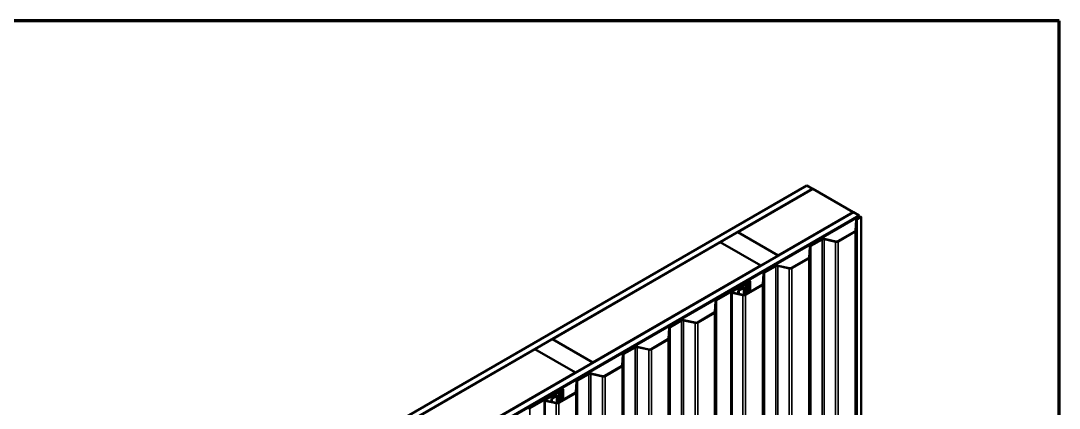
# Model space of a CAD drawing. Header units: inches. Extents: x 0.6 to 33.4, y 0.6 to 21.4.
# Drawn here: x 27.06 to 33.4, y 19.03 to 21.4 of the extents above; entities that cross this region are included whole.
import ezdxf

# ---------------------------------------------------------------- set-up
doc = ezdxf.new("R2010")
doc.units = ezdxf.units.IN
doc.header["$LTSCALE"] = 2
doc.header["$MEASUREMENT"] = 0
for name, color, linetype, lineweight in [('Border (ANSI)', 7, 'Continuous', 70), ('Visible (ANSI)', 7, 'Continuous', 50), ('Visible Narrow (ANSI)', 7, 'Continuous', 35)]:
    doc.layers.add(name, color=color, linetype=linetype, lineweight=lineweight)

# ---------------------------------------------------------------- blocks, each defined once
blk = doc.blocks.new('Borders ATAS A Border')
at = {"layer": 'Border (ANSI)'}
for p, q in [((16.7, 10.7), (0.3, 10.7)), ((16.7, 0.3), (16.7, 10.7))]:
    blk.add_line(p, q, dxfattribs=at)

msp = doc.modelspace()

# ---------------------------------------------------------------- linework, layer by layer
at = {"layer": 'Visible (ANSI)'}
for p, q in [((27.93576, 18.13025), (31.85879, 20.39522)), ((31.89414, 20.3748), (27.93576, 18.08943)), ((31.43735, 20.11026), (31.89485, 20.3744)), ((31.85879, 20.39522), (31.89414, 20.3748)), ((31.89414, 20.3748), (31.89414, 20.37399)), ((32.14234, 20.23151), (31.89485, 20.3744)), ((27.93576, 17.80202), (32.14304, 20.2311)), ((32.14234, 20.23151), (31.68484, 19.96737)), ((32.14234, 20.23069), (32.14234, 20.23151)), ((32.14304, 20.2311), (32.1784, 20.21069)), ((32.1784, 20.21069), (27.93576, 17.7612)), ((27.93859, 17.76201), (32.17557, 20.20824)), ((27.94142, 17.76038), (32.1784, 20.20661)), ((32.15609, 20.11898), (32.16003, 20.18411)), ((32.15908, 20.11892), (32.16302, 20.18404)), ((32.16456, 20.19012), (32.18929, 20.2044)), ((32.16668, 20.1889), (32.19141, 20.20318)), ((32.17557, 20.20824), (32.1784, 20.20661)), ((32.1784, 20.21069), (32.1784, 20.20661)), ((32.1784, 20.20661), (32.1784, 20.19811)), ((32.19141, 20.20318), (32.18929, 20.2044)), ((32.19141, 15.3042), (32.19141, 20.20318)), ((31.33058, 20.04861), (31.43665, 20.10985)), ((31.43665, 20.10985), (31.68413, 19.96696)), ((31.68484, 19.96737), (31.43735, 20.11026)), ((31.43735, 20.11026), (31.43735, 20.10944)), ((32.04896, 20.05439), (32.15243, 20.11413)), ((32.05108, 20.05316), (32.15455, 20.1129)), ((30.30598, 19.45706), (31.32987, 20.0482)), ((31.32987, 20.0482), (31.57736, 19.90532)), ((31.57807, 19.90573), (31.33058, 20.04861)), ((31.33058, 20.04861), (31.33058, 20.0478)), ((31.88171, 20.02682), (31.94975, 20.0661)), ((31.88383, 20.0256), (31.95187, 20.06488)), ((31.96519, 20.06651), (32.03457, 20.05114)), ((31.96627, 20.06813), (32.03564, 20.05275)), ((31.87324, 19.95568), (31.87718, 20.02081)), ((31.87624, 19.95562), (31.88018, 20.02075)), ((31.68413, 19.96696), (31.57807, 19.90573)), ((31.68413, 19.96696), (31.68413, 19.96615)), ((31.68484, 19.96737), (31.68484, 19.96656)), ((31.76612, 19.89109), (31.86959, 19.95083)), ((31.76824, 19.88987), (31.87171, 19.9496)), ((31.57736, 19.90532), (30.55347, 19.31417)), ((31.57736, 19.90532), (31.57736, 19.9045)), ((31.57807, 19.90573), (31.57807, 19.90491)), ((31.5904, 19.79238), (31.59434, 19.85751)), ((31.5934, 19.79232), (31.59734, 19.85745)), ((31.59887, 19.86352), (31.66691, 19.9028)), ((31.60099, 19.8623), (31.66903, 19.90158)), ((31.68235, 19.90321), (31.75173, 19.88784)), ((31.68342, 19.90483), (31.7528, 19.88946)), ((31.30633, 19.69462), (31.50547, 19.8096)), ((31.30845, 19.6934), (31.50759, 19.80837)), ((31.48434, 19.79233), (31.46905, 19.78351)), ((31.48646, 19.79111), (31.47117, 19.78228)), ((31.48328, 19.72779), (31.58675, 19.78753)), ((31.48942, 19.79644), (31.48467, 19.79256)), ((31.4854, 19.72657), (31.58887, 19.7863)), ((31.49187, 19.79544), (31.48711, 19.79156)), ((31.49757, 19.80001), (31.49085, 19.79726)), ((31.4993, 19.79859), (31.49259, 19.79585)), ((31.50985, 19.80706), (31.49796, 19.8002)), ((31.51197, 19.80584), (31.50008, 19.79897)), ((31.51332, 19.80772), (31.51332, 19.74513)), ((31.39766, 14.8442), (31.39766, 19.74318)), ((31.45634, 19.77878), (31.39977, 19.74612)), ((31.45846, 19.77756), (31.40189, 19.7449)), ((31.40228, 19.7393), (31.46888, 19.72454)), ((31.40335, 19.74092), (31.46996, 19.72616)), ((31.44048, 19.75113), (31.44048, 19.74097)), ((31.44348, 19.74097), (31.44048, 19.74097)), ((31.44048, 19.74097), (31.44048, 19.73269)), ((31.46977, 19.76947), (31.44224, 19.75358)), ((31.44348, 19.75113), (31.44348, 19.74097)), ((31.44348, 19.74097), (31.44348, 19.73202)), ((31.47189, 19.76825), (31.44436, 19.75235)), ((31.46563, 19.76955), (31.46563, 19.77584)), ((31.46563, 19.76955), (31.46863, 19.76955)), ((31.46563, 19.76955), (31.46563, 19.76708)), ((31.46694, 19.77851), (31.46694, 19.78057)), ((31.46719, 19.77949), (31.4708, 19.7717)), ((31.46863, 19.76955), (31.46863, 19.77584)), ((31.46863, 19.76881), (31.46863, 19.76955)), ((31.47008, 19.77994), (31.4737, 19.77215)), ((31.47394, 19.7711), (31.47394, 19.72568)), ((31.29786, 19.62348), (31.3018, 19.68861)), ((31.30086, 19.62342), (31.30479, 19.68855)), ((31.19073, 19.55889), (31.2942, 19.61863)), ((31.19285, 19.55767), (31.29632, 19.6174)), ((31.02348, 19.53132), (31.09152, 19.5706)), ((31.02561, 19.5301), (31.09364, 19.56938)), ((31.10696, 19.57101), (31.17634, 19.55564)), ((31.10804, 19.57263), (31.17741, 19.55726)), ((31.01501, 19.46018), (31.01895, 19.52531)), ((31.01801, 19.46012), (31.02195, 19.52525)), ((30.19921, 19.39542), (30.30527, 19.45665)), ((30.30527, 19.45665), (30.55276, 19.31377)), ((30.55347, 19.31417), (30.30598, 19.45706)), ((30.30598, 19.45706), (30.30598, 19.45624)), ((30.74064, 19.36802), (30.80868, 19.40731)), ((30.74276, 19.3668), (30.8108, 19.40608)), ((30.82412, 19.40772), (30.8935, 19.39234)), ((30.82519, 19.40933), (30.89457, 19.39396)), ((30.90789, 19.39559), (31.01136, 19.45533)), ((30.91001, 19.39437), (31.01348, 19.4541)), ((29.17461, 18.80386), (30.1985, 19.39501)), ((30.1985, 19.39501), (30.44599, 19.25212)), ((30.4467, 19.25253), (30.19921, 19.39542)), ((30.19921, 19.39542), (30.19921, 19.3946)), ((30.73217, 19.29688), (30.73611, 19.36201)), ((30.73517, 19.29682), (30.73911, 19.36195)), ((30.55276, 19.31377), (30.4467, 19.25253)), ((30.55276, 19.31377), (30.55276, 19.31295)), ((30.55347, 19.31417), (30.55347, 19.31336)), ((30.62505, 19.23229), (30.72852, 19.29203)), ((30.62717, 19.23107), (30.73064, 19.29081)), ((30.44599, 19.25212), (29.4221, 18.66098)), ((30.44599, 19.25212), (30.44599, 19.2513)), ((30.4467, 19.25253), (30.4467, 19.25171)), ((30.4578, 19.20472), (30.52584, 19.24401)), ((30.45992, 19.2035), (30.52796, 19.24278)), ((30.54128, 19.24442), (30.61065, 19.22904)), ((30.54235, 19.24603), (30.61173, 19.23066)), ((30.16525, 19.03582), (30.36439, 19.1508)), ((30.16738, 19.0346), (30.36652, 19.14957)), ((30.36878, 19.14827), (30.35688, 19.1414)), ((30.3709, 19.14704), (30.35901, 19.14017)), ((30.37225, 19.14892), (30.37225, 19.08634)), ((30.44933, 19.13358), (30.45327, 19.19871)), ((30.45233, 19.13352), (30.45627, 19.19865)), ((30.25659, 14.1854), (30.25659, 19.08438)), ((30.31526, 19.11998), (30.2587, 19.08732)), ((30.31739, 19.11876), (30.26082, 19.0861)), ((30.29941, 19.09233), (30.29941, 19.08217)), ((30.3287, 19.11067), (30.30117, 19.09478)), ((30.30241, 19.09233), (30.30241, 19.08217)), ((30.33082, 19.10945), (30.30329, 19.09355)), ((30.32456, 19.11075), (30.32456, 19.11704)), ((30.32456, 19.11075), (30.32756, 19.11075)), ((30.32456, 19.11075), (30.32456, 19.10828)), ((30.32587, 19.11972), (30.32587, 19.12177)), ((30.32611, 19.12069), (30.32973, 19.1129)), ((30.32756, 19.11075), (30.32756, 19.11704)), ((30.32756, 19.11001), (30.32756, 19.11075)), ((30.34327, 19.13354), (30.32798, 19.12471)), ((30.32901, 19.12114), (30.33263, 19.11335)), ((30.34539, 19.13231), (30.3301, 19.12348)), ((30.33287, 19.1123), (30.33287, 19.06688)), ((30.34221, 19.06899), (30.44568, 19.12873)), ((30.34835, 19.13764), (30.34359, 19.13376)), ((30.34433, 19.06777), (30.4478, 19.12751)), ((30.3508, 19.13664), (30.34604, 19.13276)), ((30.3565, 19.14121), (30.34978, 19.13846)), ((30.35823, 19.1398), (30.35151, 19.13705)), ((30.26121, 19.0805), (30.32781, 19.06574)), ((30.26228, 19.08212), (30.32889, 19.06736)), ((30.30241, 19.08217), (30.29941, 19.08217)), ((30.29941, 19.08217), (30.29941, 19.07389)), ((30.30241, 19.08217), (30.30241, 19.07323))]:
    msp.add_line(p, q, dxfattribs=at)
for centre, major_axis, start_param, end_param in [((32.17552, 20.18379), (-0.0155, 0), 5.4977871, 6.2482787), ((32.17552, 20.18379), (-0.0125, 0), 5.4977871, 6.2482787), ((32.14359, 20.11923), (0.0125, 0), 5.4977871, 6.2482787), ((32.14359, 20.11923), (0.0155, 0), 5.4977871, 6.2482787), ((31.96071, 20.05978), (0.0155, 0), 1.2042772, 2.3561945), ((31.96071, 20.05978), (0.0125, 0), 1.2042772, 2.3561945), ((32.04012, 20.05949), (0.0155, 0), 4.3458698, 5.4977871), ((32.04012, 20.05949), (0.0125, 0), 4.3458698, 5.4977871), ((31.89267, 20.02049), (-0.0155, 0), 5.4977871, 6.2482787), ((31.89267, 20.02049), (-0.0125, 0), 5.4977871, 6.2482787), ((31.86075, 19.95593), (0.0125, 0), 5.4977871, 6.2482787), ((31.86075, 19.95593), (0.0155, 0), 5.4977871, 6.2482787), ((31.60983, 19.85719), (-0.0155, 0), 5.4977871, 6.2482787), ((31.60983, 19.85719), (-0.0125, 0), 5.4977871, 6.2482787), ((31.67787, 19.89648), (0.0155, 0), 1.2042772, 2.3561945), ((31.67787, 19.89648), (0.0125, 0), 1.2042772, 2.3561945), ((31.75728, 19.89619), (0.0155, 0), 4.3458698, 5.4977871), ((31.75728, 19.89619), (0.0125, 0), 4.3458698, 5.4977871), ((31.47414, 19.78057), (-0.0072, 0), 5.4977871, 6.5449847), ((31.47414, 19.78057), (-0.0042, 0), 5.4977871, 6.5449847), ((31.48222, 19.79356), (-0.003, 0), 2.3561945, 2.5252325), ((31.48222, 19.79356), (-0.006, 0), 2.3561945, 2.5252325), ((31.49432, 19.79443), (-0.006, 0), 5.3287491, 5.6668252), ((31.49432, 19.79443), (-0.003, 0), 5.3287491, 5.6668252), ((31.49583, 19.80142), (-0.003, 0), 2.1871565, 2.3561945), ((31.49583, 19.80142), (-0.006, 0), 2.1871565, 2.3561945), ((31.50872, 19.80772), (0.0046, 0), 5.4977871, 8.6393798), ((31.50872, 19.80772), (0.0016, 0), 5.4977871, 8.6393798), ((31.57791, 19.79263), (0.0125, 0), 5.4977871, 6.2482787), ((31.57791, 19.79263), (0.0155, 0), 5.4977871, 6.2482787), ((31.40486, 19.74318), (-0.0072, 0), 5.4977871, 7.4874625), ((31.40486, 19.74318), (-0.0042, 0), 5.4977871, 7.4874625), ((31.44648, 19.75113), (-0.006, 0), 5.4977871, 6.2831853), ((31.44648, 19.75113), (-0.003, 0), 5.4977871, 6.2831853), ((31.46143, 19.77584), (0.0072, 0), 0, 2.3561945), ((31.46143, 19.77584), (0.0042, 0), 0, 2.3561945), ((31.47444, 19.73289), (0.0155, 0), 4.3458698, 5.4977871), ((31.46694, 19.7711), (0.004, 0), 5.4977871, 6.5449847), ((31.47444, 19.73289), (0.0125, 0), 4.3458698, 5.4977871), ((31.46694, 19.7711), (0.007, 0), 5.4977871, 6.5449847), ((31.31729, 19.68829), (-0.0155, 0), 5.4977871, 6.2482787), ((31.31729, 19.68829), (-0.0125, 0), 5.4977871, 6.2482787), ((31.28536, 19.62373), (0.0125, 0), 5.4977871, 6.2482787), ((31.28536, 19.62373), (0.0155, 0), 5.4977871, 6.2482787), ((31.03444, 19.52499), (-0.0155, 0), 5.4977871, 6.2482787), ((31.03444, 19.52499), (-0.0125, 0), 5.4977871, 6.2482787), ((31.10248, 19.56428), (0.0155, 0), 1.2042772, 2.3561945), ((31.10248, 19.56428), (0.0125, 0), 1.2042772, 2.3561945), ((31.18189, 19.56399), (0.0155, 0), 4.3458698, 5.4977871), ((31.18189, 19.56399), (0.0125, 0), 4.3458698, 5.4977871), ((30.81964, 19.40098), (0.0155, 0), 1.2042772, 2.3561945), ((30.81964, 19.40098), (0.0125, 0), 1.2042772, 2.3561945), ((31.00252, 19.46043), (0.0125, 0), 5.4977871, 6.2482787), ((31.00252, 19.46043), (0.0155, 0), 5.4977871, 6.2482787), ((30.7516, 19.3617), (-0.0155, 0), 5.4977871, 6.2482787), ((30.7516, 19.3617), (-0.0125, 0), 5.4977871, 6.2482787), ((30.89905, 19.40069), (0.0155, 0), 4.3458698, 5.4977871), ((30.89905, 19.40069), (0.0125, 0), 4.3458698, 5.4977871), ((30.71968, 19.29713), (0.0125, 0), 5.4977871, 6.2482787), ((30.71968, 19.29713), (0.0155, 0), 5.4977871, 6.2482787), ((30.5368, 19.23768), (0.0155, 0), 1.2042772, 2.3561945), ((30.5368, 19.23768), (0.0125, 0), 1.2042772, 2.3561945), ((30.61621, 19.23739), (0.0155, 0), 4.3458698, 5.4977871), ((30.61621, 19.23739), (0.0125, 0), 4.3458698, 5.4977871), ((30.36765, 19.14892), (0.0046, 0), 5.4977871, 8.6393798), ((30.36765, 19.14892), (0.0016, 0), 5.4977871, 8.6393798), ((30.46876, 19.1984), (-0.0155, 0), 5.4977871, 6.2482787), ((30.46876, 19.1984), (-0.0125, 0), 5.4977871, 6.2482787), ((30.26379, 19.08438), (-0.0072, 0), 5.4977871, 7.4874625), ((30.26379, 19.08438), (-0.0042, 0), 5.4977871, 7.4874625), ((30.30541, 19.09233), (-0.006, 0), 5.4977871, 6.2831853), ((30.30541, 19.09233), (-0.003, 0), 5.4977871, 6.2831853), ((30.32036, 19.11704), (0.0072, 0), 0, 2.3561945), ((30.32036, 19.11704), (0.0042, 0), 0, 2.3561945), ((30.33307, 19.12177), (-0.0072, 0), 5.4977871, 6.5449847), ((30.33307, 19.12177), (-0.0042, 0), 5.4977871, 6.5449847), ((30.32587, 19.1123), (0.004, 0), 5.4977871, 6.5449847), ((30.32587, 19.1123), (0.007, 0), 5.4977871, 6.5449847), ((30.34114, 19.13476), (-0.003, 0), 2.3561945, 2.5252325), ((30.34114, 19.13476), (-0.006, 0), 2.3561945, 2.5252325), ((30.35325, 19.13564), (-0.006, 0), 5.3287491, 5.6668252), ((30.35325, 19.13564), (-0.003, 0), 5.3287491, 5.6668252), ((30.35476, 19.14262), (-0.003, 0), 2.1871565, 2.3561945), ((30.35476, 19.14262), (-0.006, 0), 2.1871565, 2.3561945), ((30.43684, 19.13383), (0.0125, 0), 5.4977871, 6.2482787), ((30.43684, 19.13383), (0.0155, 0), 5.4977871, 6.2482787), ((30.17621, 19.0295), (-0.0155, 0), 5.4977871, 6.2482787), ((30.17621, 19.0295), (-0.0125, 0), 5.4977871, 6.2482787), ((30.33337, 19.0741), (0.0155, 0), 4.3458698, 5.4977871), ((30.33337, 19.0741), (0.0125, 0), 4.3458698, 5.4977871)]:
    msp.add_ellipse(centre, major_axis=major_axis, ratio=0.5773503, start_param=start_param, end_param=end_param, dxfattribs=at)
at = {"layer": 'Visible Narrow (ANSI)'}
for p, q in [((32.16003, 20.18411), (32.16302, 20.18404)), ((32.16302, 20.18404), (32.16302, 15.28507)), ((32.16456, 20.19012), (32.16668, 20.1889)), ((32.16668, 20.1889), (32.16668, 15.28992)), ((32.15243, 20.11413), (32.15455, 20.1129)), ((32.15455, 20.1129), (32.15455, 15.21392)), ((32.15609, 20.11898), (32.15908, 20.11892)), ((32.15908, 20.11892), (32.15908, 15.21994)), ((31.94975, 20.0661), (31.95187, 20.06488)), ((31.95187, 20.06488), (31.95187, 15.1659)), ((31.96627, 20.06813), (31.96519, 20.06651)), ((31.96519, 20.06651), (31.96519, 15.16753)), ((32.03564, 20.05275), (32.03457, 20.05114)), ((32.03457, 20.05114), (32.03457, 15.15216)), ((32.04896, 20.05439), (32.05108, 20.05316)), ((32.05108, 20.05316), (32.05108, 15.15418)), ((31.87718, 20.02081), (31.88018, 20.02075)), ((31.88018, 20.02075), (31.88018, 15.12177)), ((31.88171, 20.02682), (31.88383, 20.0256)), ((31.88383, 20.0256), (31.88383, 15.12662)), ((31.86959, 19.95083), (31.87171, 19.9496)), ((31.87171, 19.9496), (31.87171, 15.05062)), ((31.87324, 19.95568), (31.87624, 19.95562)), ((31.87624, 19.95562), (31.87624, 15.05664)), ((31.59434, 19.85751), (31.59734, 19.85745)), ((31.59734, 19.85745), (31.59734, 14.95847)), ((31.59887, 19.86352), (31.60099, 19.8623)), ((31.60099, 19.8623), (31.60099, 14.96332)), ((31.66691, 19.9028), (31.66903, 19.90158)), ((31.66903, 19.90158), (31.66903, 15.0026)), ((31.68342, 19.90483), (31.68235, 19.90321)), ((31.68235, 19.90321), (31.68235, 15.00423)), ((31.7528, 19.88946), (31.75173, 19.88784)), ((31.75173, 19.88784), (31.75173, 14.98886)), ((31.76612, 19.89109), (31.76824, 19.88987)), ((31.76824, 19.88987), (31.76824, 14.99089)), ((31.47117, 19.78228), (31.46905, 19.78351)), ((31.47117, 19.7776), (31.47117, 19.78228)), ((31.48646, 19.79111), (31.48434, 19.79233)), ((31.48711, 19.79156), (31.48467, 19.79256)), ((31.48646, 19.72963), (31.48646, 19.79111)), ((31.48711, 19.73), (31.48711, 19.79156)), ((31.49187, 19.79544), (31.48942, 19.79644)), ((31.49259, 19.79585), (31.49085, 19.79726)), ((31.49187, 19.73275), (31.49187, 19.79544)), ((31.49259, 19.73316), (31.49259, 19.79585)), ((31.4993, 19.79859), (31.49757, 19.80001)), ((31.50008, 19.79897), (31.49796, 19.8002)), ((31.4993, 19.73704), (31.4993, 19.79859)), ((31.50008, 19.73749), (31.50008, 19.79897)), ((31.50547, 19.8096), (31.50759, 19.80837)), ((31.50759, 19.80837), (31.50759, 19.80576)), ((31.51197, 19.80584), (31.50985, 19.80706)), ((31.51197, 19.74436), (31.51197, 19.80584)), ((31.58675, 19.78753), (31.58887, 19.7863)), ((31.58887, 19.7863), (31.58887, 14.88732)), ((31.5904, 19.79238), (31.5934, 19.79232)), ((31.5934, 19.79232), (31.5934, 14.89334)), ((31.40189, 19.7449), (31.39977, 19.74612)), ((31.40189, 19.74147), (31.40189, 19.7449)), ((31.40335, 19.74092), (31.40228, 19.7393)), ((31.40228, 19.7393), (31.40228, 14.84032)), ((31.44348, 19.75113), (31.44048, 19.75113)), ((31.44436, 19.75235), (31.44224, 19.75358)), ((31.44436, 19.73183), (31.44436, 19.75235)), ((31.45846, 19.77756), (31.45634, 19.77878)), ((31.45846, 19.76294), (31.45846, 19.77756)), ((31.46563, 19.77584), (31.46863, 19.77584)), ((31.47008, 19.77994), (31.46719, 19.77949)), ((31.46719, 19.77949), (31.46719, 19.77834)), ((31.46996, 19.72616), (31.46888, 19.72454)), ((31.46888, 19.72454), (31.46888, 14.82556)), ((31.47189, 19.76825), (31.46977, 19.76947)), ((31.4737, 19.77215), (31.4708, 19.7717)), ((31.4708, 19.7717), (31.4708, 19.77051)), ((31.47189, 19.72583), (31.47189, 19.76825)), ((31.48328, 19.72779), (31.4854, 19.72657)), ((31.4854, 19.72657), (31.4854, 14.82759)), ((31.3018, 19.68861), (31.30479, 19.68855)), ((31.30479, 19.68855), (31.30479, 14.78957)), ((31.30633, 19.69462), (31.30845, 19.6934)), ((31.30845, 19.6934), (31.30845, 14.79442)), ((31.2942, 19.61863), (31.29632, 19.6174)), ((31.29632, 19.6174), (31.29632, 14.71842)), ((31.29786, 19.62348), (31.30086, 19.62342)), ((31.30086, 19.62342), (31.30086, 14.72444)), ((31.02348, 19.53132), (31.02561, 19.5301)), ((31.02561, 19.5301), (31.02561, 14.63112)), ((31.09152, 19.5706), (31.09364, 19.56938)), ((31.09364, 19.56938), (31.09364, 14.6704)), ((31.10804, 19.57263), (31.10696, 19.57101)), ((31.10696, 19.57101), (31.10696, 14.67203)), ((31.17741, 19.55726), (31.17634, 19.55564)), ((31.17634, 19.55564), (31.17634, 14.65666)), ((31.19073, 19.55889), (31.19285, 19.55767)), ((31.19285, 19.55767), (31.19285, 14.65869)), ((31.01895, 19.52531), (31.02195, 19.52525)), ((31.02195, 19.52525), (31.02195, 14.62627)), ((30.80868, 19.40731), (30.8108, 19.40608)), ((30.8108, 19.40608), (30.8108, 14.5071)), ((30.82519, 19.40933), (30.82412, 19.40772)), ((30.82412, 19.40772), (30.82412, 14.50874)), ((31.01136, 19.45533), (31.01348, 19.4541)), ((31.01348, 19.4541), (31.01348, 14.55512)), ((31.01501, 19.46018), (31.01801, 19.46012)), ((31.01801, 19.46012), (31.01801, 14.56114)), ((30.73611, 19.36201), (30.73911, 19.36195)), ((30.73911, 19.36195), (30.73911, 14.46297)), ((30.74064, 19.36802), (30.74276, 19.3668)), ((30.74276, 19.3668), (30.74276, 14.46782)), ((30.89457, 19.39396), (30.8935, 19.39234)), ((30.8935, 19.39234), (30.8935, 14.49336)), ((30.90789, 19.39559), (30.91001, 19.39437)), ((30.91001, 19.39437), (30.91001, 14.49539)), ((30.72852, 19.29203), (30.73064, 19.29081)), ((30.73064, 19.29081), (30.73064, 14.39183)), ((30.73217, 19.29688), (30.73517, 19.29682)), ((30.73517, 19.29682), (30.73517, 14.39784)), ((30.52584, 19.24401), (30.52796, 19.24278)), ((30.52796, 19.24278), (30.52796, 14.3438)), ((30.54235, 19.24603), (30.54128, 19.24442)), ((30.54128, 19.24442), (30.54128, 14.34544)), ((30.61173, 19.23066), (30.61065, 19.22904)), ((30.61065, 19.22904), (30.61065, 14.33006)), ((30.62505, 19.23229), (30.62717, 19.23107)), ((30.62717, 19.23107), (30.62717, 14.33209)), ((30.36439, 19.1508), (30.36652, 19.14957)), ((30.36652, 19.14957), (30.36652, 19.14696)), ((30.3709, 19.14704), (30.36878, 19.14827)), ((30.3709, 19.08556), (30.3709, 19.14704)), ((30.45327, 19.19871), (30.45627, 19.19865)), ((30.45627, 19.19865), (30.45627, 14.29967)), ((30.4578, 19.20472), (30.45992, 19.2035)), ((30.45992, 19.2035), (30.45992, 14.30452)), ((30.26082, 19.0861), (30.2587, 19.08732)), ((30.26082, 19.08267), (30.26082, 19.0861)), ((30.30241, 19.09233), (30.29941, 19.09233)), ((30.30329, 19.09355), (30.30117, 19.09478)), ((30.30329, 19.07303), (30.30329, 19.09355)), ((30.31739, 19.11876), (30.31526, 19.11998)), ((30.31739, 19.10414), (30.31739, 19.11876)), ((30.32456, 19.11704), (30.32756, 19.11704)), ((30.32901, 19.12114), (30.32611, 19.12069)), ((30.32611, 19.12069), (30.32611, 19.11954)), ((30.3301, 19.12348), (30.32798, 19.12471)), ((30.33082, 19.10945), (30.3287, 19.11067)), ((30.33263, 19.11335), (30.32973, 19.1129)), ((30.32973, 19.1129), (30.32973, 19.11171)), ((30.3301, 19.1188), (30.3301, 19.12348)), ((30.33082, 19.06703), (30.33082, 19.10945)), ((30.34539, 19.13231), (30.34327, 19.13354)), ((30.34604, 19.13276), (30.34359, 19.13376)), ((30.34539, 19.07083), (30.34539, 19.13231)), ((30.34604, 19.07121), (30.34604, 19.13276)), ((30.3508, 19.13664), (30.34835, 19.13764)), ((30.35151, 19.13705), (30.34978, 19.13846)), ((30.3508, 19.07395), (30.3508, 19.13664)), ((30.35151, 19.07437), (30.35151, 19.13705)), ((30.35823, 19.1398), (30.3565, 19.14121)), ((30.35901, 19.14017), (30.35688, 19.1414)), ((30.35823, 19.07824), (30.35823, 19.1398)), ((30.35901, 19.07869), (30.35901, 19.14017)), ((30.44568, 19.12873), (30.4478, 19.12751)), ((30.4478, 19.12751), (30.4478, 14.22853)), ((30.44933, 19.13358), (30.45233, 19.13352)), ((30.45233, 19.13352), (30.45233, 14.23454)), ((30.16525, 19.03582), (30.16738, 19.0346)), ((30.16738, 19.0346), (30.16738, 14.13562)), ((30.26228, 19.08212), (30.26121, 19.0805)), ((30.26121, 19.0805), (30.26121, 14.18152)), ((30.32889, 19.06736), (30.32781, 19.06574)), ((30.32781, 19.06574), (30.32781, 14.16676)), ((30.34221, 19.06899), (30.34433, 19.06777)), ((30.34433, 19.06777), (30.34433, 14.16879))]:
    msp.add_line(p, q, dxfattribs=at)

# ---------------------------------------------------------------- block references
at = {"xscale": 2, "yscale": 2, "zscale": 2}
msp.add_blockref('Borders ATAS A Border', (0, 0), dxfattribs=at)

doc.saveas('drawing.dxf')
